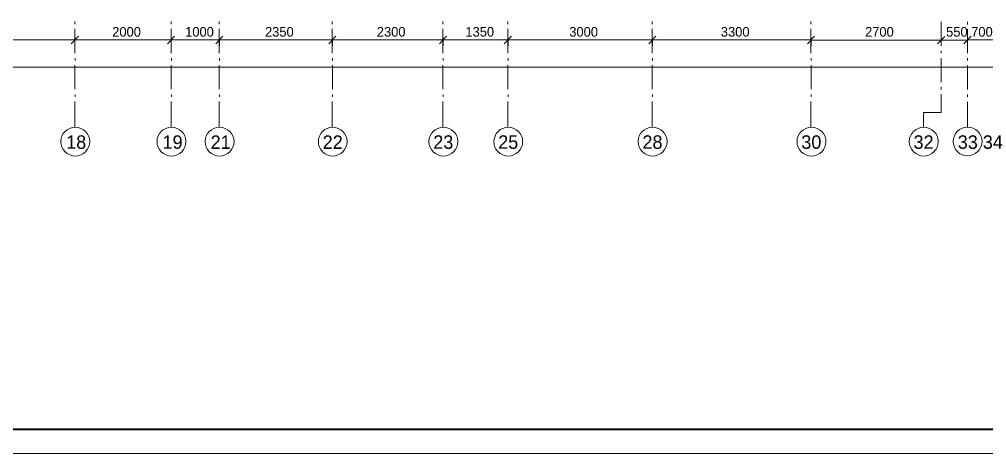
# Model space of a CAD drawing. Header units: millimetres. Extents: x -135211 to 49383, y -8033 to 228499.
# Drawn here: x -75301 to -55198, y -8033 to 995 of the extents above; entities that cross this region are included whole.
import ezdxf

# ---------------------------------------------------------------- set-up
doc = ezdxf.new("R2010")
doc.units = ezdxf.units.MM
doc.layers.add('PDF _Геометрия', color=7, linetype='Continuous', true_color=0x1d1d1d)
doc.layers.add('PDF _Текст', color=7, linetype='Continuous')

msp = doc.modelspace()

# ---------------------------------------------------------------- linework, layer by layer
at = {"layer": 'PDF _Геометрия', "color": 7, "lineweight": 40}
msp.add_lwpolyline([(-131209.6, 75559.2), (44580.7, 75559.2), (44580.7, -7533.5), (-131209.6, -7533.5)], dxfattribs=at)
at = {"layer": 'PDF _Геометрия', "color": 7, "lineweight": 9}
for points in [[(-74147.4, 891.5), (-74147.4, 946.4)], [(-72145.1, 891.5), (-72145.1, 946.4)], [(-71146.3, 891.5), (-71146.3, 946.4)], [(-68796.7, 891.5), (-68796.7, 946.4)], [(-66498.4, 891.5), (-66498.4, 946.4)], [(-65147.7, 891.5), (-65147.7, 946.4)], [(-62146.5, 891.5), (-62146.5, 946.4)], [(-58848.8, 891.5), (-58848.8, 946.4)], [(-58846.2, 562.6), (-56145.3, 562.6), (-56145.3, 443.9), (-56145.3, 943.7)], [(-55592.5, 886.3), (-55592.5, 941)], [(-103563.8, 566.9), (-95648, 566.9), (-93345.2, 566.9), (-91444.6, 566.9), (-91245.6, 566.9), (-87846.5, 566.9), (-83147.8, 566.9), (-80146.6, 566.9), (-79816.4, 566.9), (-77547.5, 566.9), (-74148.5, 566.9), (-72146.3, 566.9), (-71147.3, 566.9), (-68797.8, 566.9), (-66499.3, 566.9), (-65149.2, 566.9), (-62147.6, 566.9), (-58850, 566.9), (-58850, 672.9)], [(-74148.5, 566.9), (-74148.5, 672.9)], [(-74147.6, 294.9), (-74147.6, 794.5)], [(-72146.3, 566.9), (-72146.3, 672.9)], [(-72145.2, 294.9), (-72145.2, 794.5)], [(-71147.3, 566.9), (-71147.3, 672.9)], [(-71146.4, 294.9), (-71146.4, 794.5)], [(-68797.8, 566.9), (-68797.8, 672.9)], [(-68796.8, 294.9), (-68796.8, 794.5)], [(-66499.3, 566.9), (-66499.3, 672.9)], [(-66498.3, 294.9), (-66498.3, 794.5)], [(-65149.2, 566.9), (-65149.2, 672.9)], [(-65148, 294.9), (-65148, 794.5)], [(-62147.6, 566.9), (-62147.6, 672.9)], [(-62146.7, 294.9), (-62146.7, 794.5)], [(-58849.4, 294.9), (-58849.4, 794.5)], [(-56145.3, 562.6), (-56145.3, 668.5)], [(-55592.5, 289.2), (-55592.5, 788.7)], [(-55592.5, 560.1), (-55592.5, 666.3)], [(-74145.2, 562.8), (-74145.2, 444)], [(-72142.5, 562.8), (-72142.5, 444)], [(-71143.8, 562.8), (-71143.8, 444)], [(-68794.1, 562.8), (-68794.1, 444)], [(-66495.5, 562.8), (-66495.5, 444)], [(-65145.2, 562.8), (-65145.2, 444)], [(-62143.8, 562.8), (-62143.8, 444)], [(-58845.9, 562.8), (-58845.9, 444)], [(-56142.9, 560.1), (-55592.5, 560.1), (-55592.5, 441.5)], [(-55597.9, 565.7), (-54899.3, 565.7), (-54899.3, 447)], [(-56145.3, 291.7), (-56145.3, 342.3)], [(-103561.8, 3.2), (175.3, 3.2)], [(-74146.7, -459.7), (-74146.7, 39.8)], [(-74143.3, 136.9), (-74143.3, 187.7)], [(-72144.5, -459.7), (-72144.5, 39.8)], [(-72140.9, 136.9), (-72140.9, 187.7)], [(-71145.6, -459.7), (-71145.6, 39.8)], [(-71141.8, 136.9), (-71141.8, 187.7)], [(-68796, -459.7), (-68796, 39.8)], [(-68792.4, 136.9), (-68792.4, 187.7)], [(-66497.7, -459.7), (-66497.7, 39.8)], [(-66493.4, 136.9), (-66493.4, 187.7)], [(-65147.1, -459.7), (-65147.1, 39.8)], [(-65143.1, 136.9), (-65143.1, 187.7)], [(-62146, -459.7), (-62146, 39.8)], [(-62141.6, 136.9), (-62141.6, 187.7)], [(-58848.2, -459.7), (-58848.2, 39.8)], [(-58843.9, 136.9), (-58843.9, 187.7)], [(-56145.3, -309.7), (-56145.3, 190.1)], [(-55592.5, 136.8), (-55592.5, 187.7)], [(-55592.5, -464.1), (-55592.5, 35.4)], [(-74142.4, -617.6), (-74142.4, -566.8)], [(-72139.9, -617.6), (-72139.9, -566.8)], [(-71140.7, -617.6), (-71140.7, -566.8)], [(-68791.5, -617.6), (-68791.5, -566.8)], [(-66492.6, -617.6), (-66492.6, -566.8)], [(-65142.1, -617.6), (-65142.1, -566.8)], [(-62140.4, -617.6), (-62140.4, -566.8)], [(-58842.9, -617.6), (-58842.9, -566.8)], [(-56509.3, -940.3), (-56145.3, -940.3), (-56145.3, -563.5)], [(-56145.3, -461.9), (-56145.3, -410.8)], [(-55592.5, -616.5), (-55592.5, -566)], [(-74148.6, -1240.6), (-74148.6, -711.4)], [(-72146.4, -1240.6), (-72146.4, -711.4)], [(-71147.2, -1240.6), (-71147.2, -711.4)], [(-68797.9, -1240.6), (-68797.9, -711.4)], [(-66499.3, -1240.6), (-66499.3, -711.4)], [(-65149.2, -1240.6), (-65149.2, -711.4)], [(-62147.8, -1240.6), (-62147.8, -711.4)], [(-58850.5, -1240.6), (-58850.5, -711.4)], [(-55592.5, -1247.4), (-55592.5, -718.4)], [(-56513.5, -935.7), (-56513.5, -1240.6)]]:
    msp.add_lwpolyline(points, dxfattribs=at)
at = {"layer": 'PDF _Геометрия', "color": 7, "lineweight": 18}
for points in [[(-74148.5, 566.9), (-74072.1, 643.3)], [(-72146.3, 566.9), (-72074.1, 643.3)], [(-71147.3, 566.9), (-71070.9, 643.3)], [(-68797.8, 566.9), (-68721.9, 643.3)], [(-66499.3, 566.9), (-66423.3, 643.3)], [(-65149.2, 566.9), (-65072.8, 643.3)], [(-62147.6, 566.9), (-62075.8, 643.3)], [(-58850, 566.9), (-58774.1, 643.3)], [(-56142.5, 560), (-56066.3, 636.2)], [(-55598.5, 566.2), (-55522.3, 642.4)], [(-74146, 563.9), (-74222.5, 487.9)], [(-72144.1, 563.9), (-72220.1, 487.9)], [(-71145, 563.9), (-71221, 487.9)], [(-68795.4, 563.9), (-68871.8, 487.9)], [(-66496.7, 563.9), (-66569, 487.9)], [(-65146.6, 563.9), (-65222.7, 487.9)], [(-62145.1, 563.9), (-62221.2, 487.9)], [(-58847.4, 563.9), (-58919.7, 487.9)], [(-56145.3, 562.6), (-56221.4, 486.5)], [(-55592.5, 560.1), (-55668.7, 483.9)], [(-133207.6, -8033.3), (45076.6, -8033.3)]]:
    msp.add_lwpolyline(points, dxfattribs=at)
at = {"layer": 'PDF _Геометрия', "color": 7, "lineweight": 9}
for points in [[(-65141.4, -1249, 0.4179413), (-65437.7, -1545.4, 0.4155139), (-65141.4, -1846, 0.4119645), (-64840.8, -1545.4)], [(-74438.3, -1545.4, 0.4173404), (-74137.7, -1846, 0.4119677), (-73837.1, -1545.4)], [(-72440.1, -1545.4, 0.4179397), (-72139.4, -1846, 0.4119645), (-71838.8, -1545.4)], [(-71441.2, -1545.4, 0.4173378), (-71140.5, -1846, 0.412564), (-70839.9, -1545.4)], [(-66788.4, -1545.4, 0.4173378), (-66487.8, -1846, 0.4119645), (-66187.1, -1545.4)], [(-62440.5, -1545.4, 0.4179364), (-62139.9, -1846, 0.4119645), (-61839.3, -1545.4)], [(-59138.4, -1545.4, 0.4179364), (-58837.8, -1846, 0.4119677), (-58537.2, -1545.4)], [(-56805.6, -1545.4, 0.4176736), (-56505.4, -1846, 0.4125614), (-56204.8, -1545.4)]]:
    msp.add_lwpolyline(points, format="xyb", dxfattribs=at)
msp.add_lwpolyline([(-55594.8, -1245.3, 0.4179413), (-55891.2, -1541.7, 0.4146496), (-55594.8, -1841.9, 0.4122936), (-55294.2, -1541.7, 0.4155139)], format="xyb", close=True, dxfattribs=at)
for centre, radius, start, end in [((-68792.5, -1543.8), 294.8, 89.69467, 180.30533), ((-68791.8, -1544.5), 301.5, 270.16214, 359.83875)]:
    msp.add_arc(centre, radius, start, end, dxfattribs=at)
for points in [[(-74438.3, -1545.4), (-74438.3, -1380.5), (-74306.9, -1249), (-74137.7, -1249)], [(-74137.7, -1249), (-73972.8, -1249), (-73837.1, -1380.5), (-73837.1, -1545.4)], [(-72440.1, -1545.4), (-72440.1, -1380.5), (-72309.1, -1249), (-72139.4, -1249)], [(-72139.4, -1249), (-71974.5, -1249), (-71838.8, -1380.5), (-71838.8, -1545.4)], [(-71441.2, -1545.4), (-71441.2, -1380.5), (-71309.7, -1249), (-71140.5, -1249)], [(-71140.5, -1249), (-70975.2, -1249), (-70839.9, -1380.5), (-70839.9, -1545.4)], [(-68791, -1249), (-68625.6, -1249), (-68490.3, -1380.5), (-68490.3, -1545.4)], [(-66788.4, -1545.4), (-66788.4, -1380.5), (-66657, -1249), (-66487.8, -1249)], [(-66487.8, -1249), (-66322.9, -1249), (-66187.1, -1380.5), (-66187.1, -1545.4)], [(-65141.4, -1249), (-64976.5, -1249), (-64840.8, -1380.5), (-64840.8, -1545.4)], [(-62440.5, -1545.4), (-62440.5, -1380.5), (-62309.6, -1249), (-62139.9, -1249)], [(-62139.9, -1249), (-61975, -1249), (-61839.3, -1380.5), (-61839.3, -1545.4)], [(-59138.4, -1545.4), (-59138.4, -1380.5), (-59007.5, -1249), (-58837.8, -1249)], [(-58837.8, -1249), (-58672.9, -1249), (-58537.2, -1380.5), (-58537.2, -1545.4)], [(-56805.6, -1545.4), (-56805.6, -1380.5), (-56674.6, -1249), (-56505.4, -1249)], [(-56505.4, -1249), (-56340.1, -1249), (-56204.8, -1380.5), (-56204.8, -1545.4)], [(-68791, -1846), (-68955.9, -1846), (-69087.3, -1710.7), (-69087.3, -1545.4)]]:
    msp.add_open_spline(points, degree=3, dxfattribs=at)

# ---------------------------------------------------------------- texts
at = {"layer": 'PDF _Текст', "attachment_point": 4, "style": ''}
for s, insert, char_height in [('2000', (-73370.9, 733.7), 200.42), ('1000', (-71855.4, 733.7), 200.42), ('2350', (-70196, 733.7), 200.42), ('2300', (-67871.9, 733.7), 200.42), ('1350', (-66030.5, 733.7), 200.42), ('3000', (-63871.4, 733.7), 200.42), ('3300', (-60721.9, 733.7), 200.42), ('2700', (-57724.8, 733.7), 200.42), ('550 700', (-56040, 733.7), 200.42), ('18', (-74327.5, -1558.7), 280.26), ('19', (-72325.2, -1558.7), 280.26), ('21', (-71326.1, -1558.7), 280.26), ('22', (-68997.8, -1558.7), 280.26), ('23', (-66699.2, -1558.7), 280.26), ('25', (-65348.8, -1558.7), 280.26), ('28', (-62351.7, -1558.7), 280.26), ('30', (-59049.7, -1558.7), 280.26), ('32', (-56717.2, -1558.7), 280.26), ('33 34', (-55798.6, -1558.7), 280.26)]:
    msp.add_mtext(s, dxfattribs=dict(at, insert=insert, char_height=char_height))

doc.saveas('drawing.dxf')
